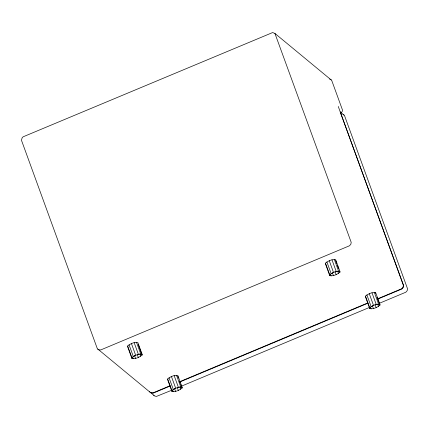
<?xml version="1.0" encoding="UTF-8"?>
<svg xmlns="http://www.w3.org/2000/svg" width="429" height="429" viewBox="0 0 429 429"><rect width="100%" height="100%" fill="white"/><g stroke="black" fill="none" stroke-linecap="round" stroke-linejoin="round"><path stroke-width="0.64" d="M127.67 345.967L127.638 346.793L131.912 358.526C135.516 359.132 139.355 357.389 142.074 355.083L142.106 354.257L137.832 342.524C134.229 341.918 130.389 343.661 127.67 345.967L131.939 357.706L131.912 358.526M167.675 378.936L167.642 379.762L171.916 391.495C175.52 392.101 179.36 390.358 182.078 388.052L182.105 387.226L177.837 375.493C174.233 374.887 170.393 376.63 167.675 378.936L171.943 390.674L171.916 391.495M325.498 263.127L325.472 263.953L329.745 275.686C333.344 276.292 337.189 274.549 339.907 272.243L339.934 271.418L335.666 259.684C332.062 259.078 328.217 260.821 325.498 263.127L329.772 274.86L329.745 275.686M365.503 296.096L365.476 296.922L369.744 308.655C373.348 309.261 377.188 307.518 379.912 305.212L379.938 304.386L375.665 292.653C372.066 292.047 368.221 293.79 365.503 296.096L369.777 307.829L369.744 308.655M375.638 293.479L375.665 292.653M341.286 112.897L342.326 111.186L342.449 109.915L331.681 80.341L274.935 33.441L272.603 32.561L23.145 136.803L22.163 137.757L21.45 140.219L97.319 348.659L150.633 392.707L153.142 393.146L169.809 386.164M131.939 357.706C134.658 355.394 138.503 353.657 142.106 354.257M171.943 390.674C174.662 388.363 178.507 386.626 182.105 387.226M329.772 274.86C332.491 272.554 336.331 270.817 339.934 271.418M369.777 307.829C372.495 305.523 376.335 303.786 379.938 304.386M170.168 385.692L152.88 392.926L150.375 392.492M180.046 381.553L367.717 302.965M377.595 298.831L401.673 288.749L403.003 287.221L403.367 285.333L338.266 106.467M179.687 382.03L367.98 303.18M377.858 299.045L401.935 288.964L403.26 287.441L403.63 285.548L340.176 111.851L344.498 115.551L407.55 288.781L407.185 290.669L405.855 292.197L379.225 303.351M171.986 390.127L156.397 396.439L154.558 395.94L149.48 391.65M181.161 386.282L369.353 307.48M329.601 79.049L331.279 79.874M343.039 114.425L344.096 115.085M97.721 349.126L98.777 349.785L100.718 349.941L349.512 245.758L350.842 244.235L351.206 242.347L274.935 33.441M153.662 395.098L154.065 395.559M376.989 297.184L379.912 305.212M374.329 292.401L378.603 304.134M377.622 303.92L378.523 306.386M371.986 292.787L376.26 304.52M375.026 304.51L376.153 307.598M369.262 293.709L373.536 305.443M372.302 305.432L373.428 308.521M366.892 294.921L371.16 306.655M370.409 307.057L371.085 308.907M335.634 260.51L336.76 263.594M337.435 265.449L338.556 268.538M339.457 271.01L339.907 272.243M334.325 259.432L338.599 271.166M337.618 270.951L338.519 273.418M331.982 259.818L336.256 271.552M335.022 271.541L336.148 274.63M329.257 260.741L333.531 272.474M332.298 272.463L333.424 275.552M326.887 261.953L331.161 273.686M330.405 274.088L331.081 275.938M177.804 376.319L178.48 378.169M179.606 381.258L180.282 383.113M180.727 384.346L182.078 388.052M176.501 375.241L180.77 386.974M179.794 386.76L180.689 389.226M174.158 375.627L178.426 387.36M177.193 387.349L178.319 390.438M171.434 376.549L175.702 388.283M174.469 388.272L175.595 391.361M169.058 377.761L173.332 389.494M172.576 389.897L173.252 391.747M138.251 344.584L142.074 355.083M136.497 342.272L140.766 354.005M139.79 353.791L140.691 356.258M134.154 342.658L138.422 354.392M137.189 354.381L138.315 357.47M131.43 343.581L135.698 355.314M134.47 355.303L135.591 358.392M129.054 344.793L133.328 356.526M132.572 356.928L133.247 358.778"/></g></svg>
